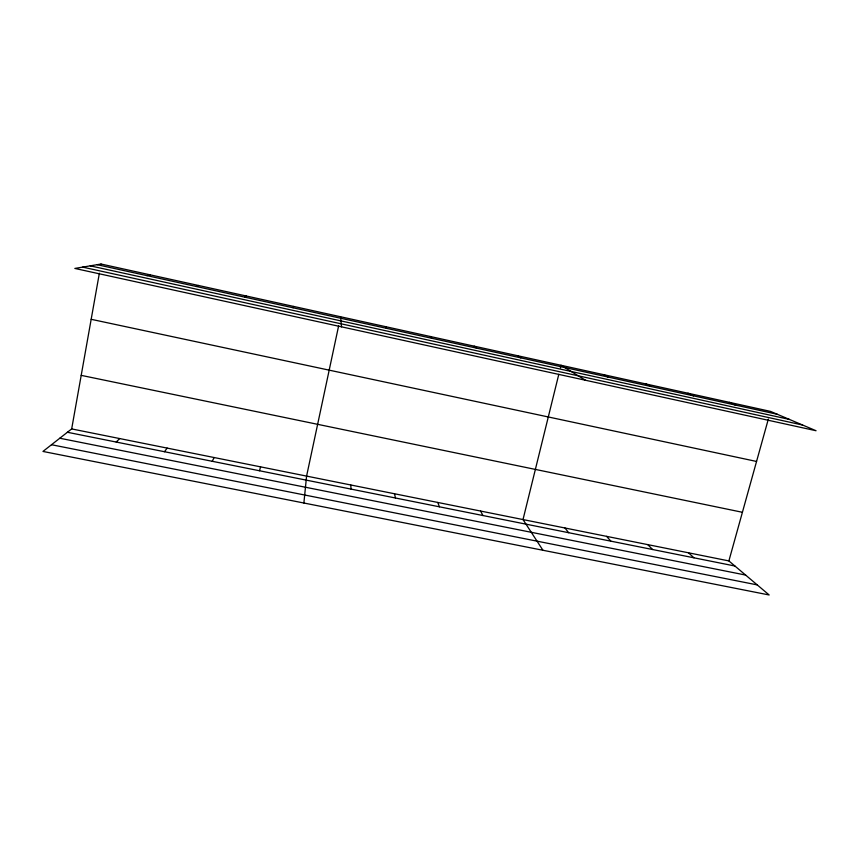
<?xml version="1.0" encoding="UTF-8"?>
<svg xmlns="http://www.w3.org/2000/svg" width="859" height="859" viewBox="0 0 859 859"><rect width="100%" height="100%" fill="white"/><g stroke="black" fill="none" stroke-linecap="round" stroke-linejoin="round"><path stroke-width="1.29" d="M303.882 503.009L306.588 476.101L338.629 325.872M71.673 428.92L728.883 560.916L769.159 594.976L42.95 451.437L71.673 428.92L99.365 273.237M558.801 374.32L523.013 519.566L542.942 550.265M560.39 367.867L561.024 365.279L585.505 380.258M728.883 560.916L768.343 419.085M259.461 470.753L260.61 466.867M293.08 307.78L293.703 306.438M212.227 461.294L214.127 457.536M164.477 451.727L167.151 448.097M116.212 442.052L119.669 438.562M244.901 297.182L246.318 296.011M196.196 286.466L198.418 285.467M146.943 275.632L149.981 274.805M59.808 438.23L745.612 575.058M51.508 444.726L757.23 584.893M67.399 432.27L734.917 566.017M81.197 375.362L742.412 512.286M91.172 319.301L756.554 461.455M97.121 264.679L777.288 414.274M90.216 265.839L789.378 419.407M82.647 267.117L802.531 425.001M729.431 402.345L735.637 405.115M687.962 393.218L693.546 395.859M646.075 383.994L651.036 386.507M603.77 374.685L608.075 377.058M517.837 355.776L520.822 357.87M474.211 346.166L476.509 348.12M688.521 552.809L693.965 557.813M647.761 544.617L652.604 549.524M606.594 536.349L610.824 541.149M430.134 336.47L431.723 338.263M565.007 528.006L568.626 532.698M385.584 326.656L386.464 328.31M480.6 511.051L482.93 515.529M437.757 502.451L439.421 506.81M394.474 493.753L395.473 498.005M340.572 316.756L341.538 326.839M350.762 484.97L351.063 489.104M101.008 264.024L74.84 268.438L816.05 430.735L770.48 411.386L101.008 264.024"/></g></svg>
